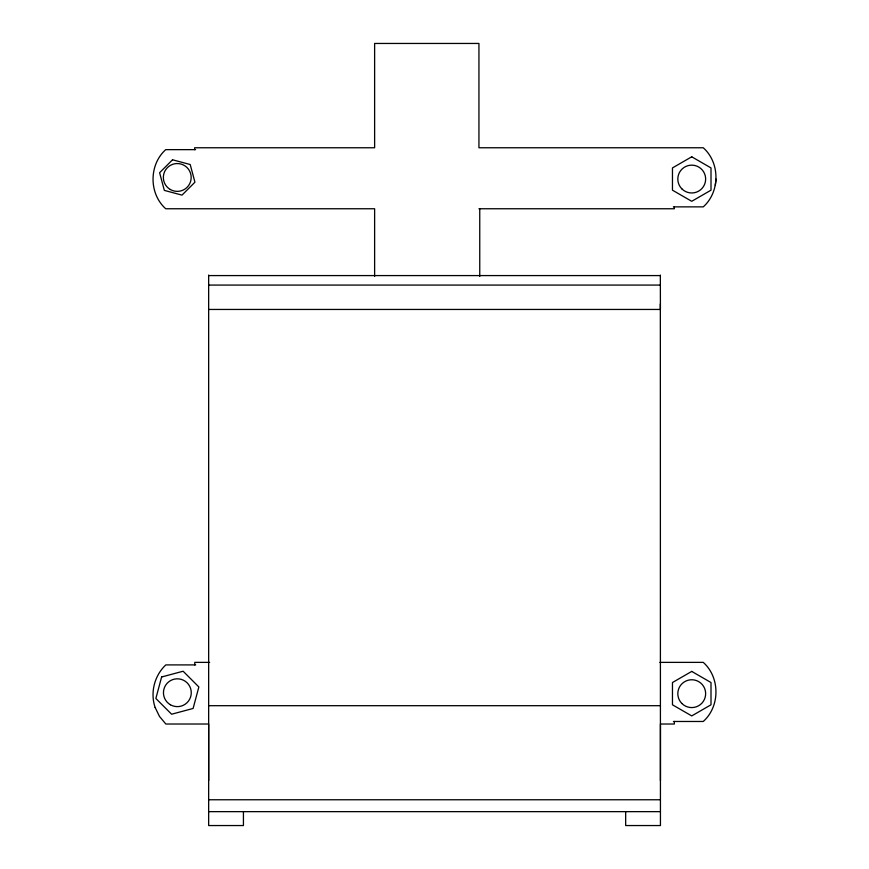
<?xml version="1.0" encoding="UTF-8"?>
<svg xmlns="http://www.w3.org/2000/svg" width="869" height="869" viewBox="0 0 869 869"><rect width="100%" height="100%" fill="white"/><g stroke="black" fill="none" stroke-linecap="round" stroke-linejoin="round"><path stroke-width="1.3" d="M208.658 780.623L208.658 724.018L165.838 724.018L159.462 716.393L155.127 707.453M660.44 780.623L660.44 724.018L674.344 724.018L674.344 721.476M673.41 206.865L703.26 206.865C720.173 191.799 720.195 162.807 703.26 147.763L478.938 147.763L478.938 43.45L374.626 43.45L374.626 147.763L194.656 147.763L194.656 149.642M715.317 185.271L716.067 179.047M195.59 149.642L165.74 149.642C148.827 164.708 148.805 193.711 165.74 208.756L374.626 208.756L374.626 276.461M478.938 208.756L674.344 208.756L674.344 206.865M208.658 275.582L660.342 275.582M208.658 285.075L660.342 285.075M208.658 309.451L660.407 309.451L660.342 275.082M209.625 662.374L194.754 662.374L194.754 664.904M659.853 662.374L703.26 662.374C720.184 677.418 720.173 706.41 703.26 721.476L673.41 721.476M195.688 664.904L165.838 664.904C154.432 675.485 150.044 692.734 155.127 707.453M208.658 705.693L660.44 705.693M208.658 799.762L660.44 799.762M208.658 811.646L660.44 811.646M660.342 303.976L660.44 825.55L625.669 825.55L625.669 811.646M479.753 208.756L479.753 276.461M243.429 811.646L243.429 825.55L208.658 825.55L208.658 275.082M161.623 676.984L155.866 698.48L171.606 714.22L193.103 708.463L198.86 686.966L183.12 671.226L161.623 676.984M172.529 159.787L159.603 172.725L164.339 190.387L182.001 195.123L194.938 182.197L190.202 164.523L172.529 159.787M691.735 156.8L672.465 167.923L672.465 190.181L691.735 201.304L711.005 190.181L711.005 167.923L691.735 156.8M691.735 671.411L672.465 682.534L672.465 704.792L691.735 715.915L711.005 704.792L711.005 682.534L691.735 671.411M170.411 704.77A13.904 13.904 0 0 0 191.267 692.723A13.904 13.904 0 0 0 170.411 680.677A13.904 13.904 0 0 0 170.411 704.77M170.313 189.507A13.904 13.904 0 0 0 191.18 177.461A13.904 13.904 0 0 0 170.313 165.414A13.904 13.904 0 0 0 170.313 189.507M681.893 703.499A13.904 13.904 0 0 0 705.172 697.264A13.904 13.904 0 0 0 688.129 680.231A13.904 13.904 0 0 0 681.893 703.499M681.893 188.888A13.904 13.904 0 0 0 705.172 182.653A13.904 13.904 0 0 0 688.129 165.621A13.904 13.904 0 0 0 681.893 188.888"/></g></svg>
